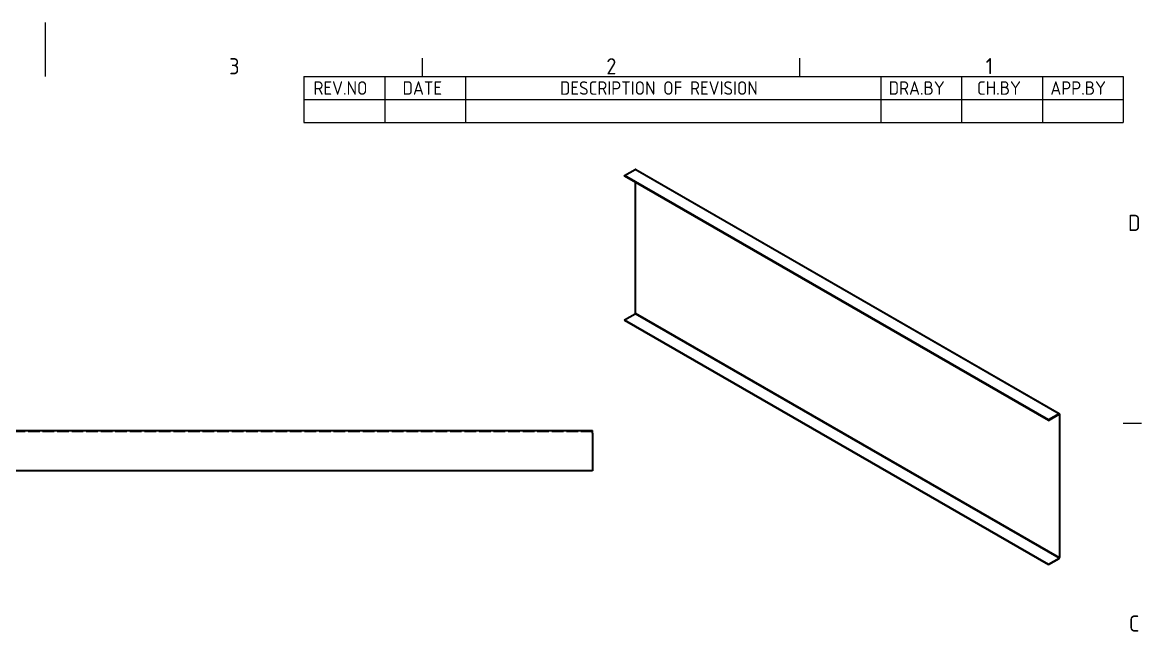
# Model space of a CAD drawing. Header units: millimetres. Extents: x 0 to 840, y 0 to 594.
# Drawn here: x 411.6 to 826.8, y 368.2 to 594 of the extents above; entities that cross this region are included whole.
import ezdxf

# ---------------------------------------------------------------- set-up
doc = ezdxf.new("R2010")
doc.units = ezdxf.units.MM
doc.header["$LTSCALE"] = 2
doc.linetypes.add('DASHED', pattern=[0.2067, 0.1654, -0.0413])
doc.layers.get('0').update_dxf_attribs({"color": 3, "lineweight": 25})
for name, color, linetype, lineweight in [('가려진 것(ISO)', 2, 'DASHED', 18), ('가시적인 것(ISO)', 3, 'Continuous', 40), ('가시적인 좁은 것(ISO)', 3, 'Continuous', 35), ('경계(ISO)', 7, 'Continuous', 25), ('기호(ISO)', 5, 'Continuous', 25)]:
    doc.layers.add(name, color=color, linetype=linetype, lineweight=lineweight)
doc.styles.add('ISO ProportionalPSTEK', font='isocp.shx')
doc.styles.add('문자 텍스트_PSTEK_POSCO', font='isocp.shx')

# ---------------------------------------------------------------- blocks, each defined once
blk = doc.blocks.new('경계 Default Border')
at = {"layer": '경계(ISO)'}
for p, q in [((280, 287.0000076293945), (280, 290.4000091552734)), ((350, 287.0000076293945), (350, 290.4000091552734)), ((410, 222.7499961853027), (413.4000015258789, 222.7499961853027))]:
    blk.add_line(p, q, dxfattribs=at)
at = {"layer": '경계(ISO)', "flags": 128}
blk.add_lwpolyline([(210, 297.0000076293945), (210, 287.0000076293945)], dxfattribs=at)
at = {"layer": '경계(ISO)', "color": 2, "char_height": 3.00000011920929, "attachment_point": 7, "style": '문자 텍스트_PSTEK_POSCO'}
for s, insert in [('3', (244.1685395229535, 287.3713945155963)), ('2', (314.127739416884, 287.3713945155963)), ('1', (384.4860661041481, 287.4)), ('D', (410.878270202895, 258.3463944559917)), ('C', (411.0445395201643, 184.0963944559917))]:
    blk.add_mtext(s, dxfattribs=dict(at, insert=insert))
blk = doc.blocks.new('리비전 내역')
at = {"layer": '기호(ISO)'}
for p, q in [((258, 287.0000076293945), (410, 287.0000076293945)), ((258, 287.0000076293945), (258, 282.7200076293945)), ((273, 287.0000076293945), (273, 282.7200076293945)), ((288, 287.0000076293945), (288, 282.7200076293945)), ((365, 287.0000076293945), (365, 282.7200076293945)), ((380, 287.0000076293945), (380, 282.7200076293945)), ((395, 287.0000076293945), (395, 282.7200076293945)), ((410, 287.0000076293945), (410, 282.7200076293945)), ((258, 282.7200076293945), (410, 282.7200076293945)), ((258, 282.7200076293945), (258, 278.4400076293945)), ((273, 282.7200076293945), (273, 278.4400076293945)), ((288, 282.7200076293945), (288, 278.4400076293945)), ((365, 282.7200076293945), (365, 278.4400076293945)), ((380, 282.7200076293945), (380, 278.4400076293945)), ((395, 282.7200076293945), (395, 278.4400076293945)), ((410, 282.7200076293945), (410, 278.4400076293945)), ((258, 278.4400076293945), (410, 278.4400076293945))]:
    blk.add_line(p, q, dxfattribs=at)
at = {"layer": '기호(ISO)', "color": 2, "char_height": 2.5, "attachment_point": 7, "style": 'ISO ProportionalPSTEK'}
for s, insert in [('REV.NO', (259.7871163682308, 283.5831900503393)), ('DATE', (276.3142317728366, 283.5831900503393)), ('DESCRIPTION OF REVISION', (305.5070204333629, 283.5831900503393)), ('DRA.BY', (366.4757339553204, 283.5831900503393)), ('CH.BY', (382.8642915086117, 283.5831900503393)), ('APP.BY', (396.4777339604404, 283.5831900503393))]:
    blk.add_mtext(s, dxfattribs=dict(at, insert=insert))

msp = doc.modelspace()

# ---------------------------------------------------------------- linework, layer by layer
at = {"layer": '가려진 것(ISO)', "ltscale": 13.05771255493164}
msp.add_line((623.1381881451888, 442.2653694112952), (67.13818814518874, 442.265369411295), dxfattribs=at)
at = {"layer": '가시적인 것(ISO)'}
for p, q in [((634.9696811825664, 537.213276190052), (638.9294791572106, 539.4935721872896)), ((634.9696811825664, 537.0497667650836), (634.9696811825664, 537.213276190052)), ((792.2302293184781, 446.6529494426504), (634.9696811825664, 537.213276190052)), ((792.2302293184781, 446.4894400176819), (634.9696811825664, 537.0497667650836)), ((639.1290920418443, 539.5131867118106), (796.3896401777558, 448.952859964409)), ((639.0709005134479, 486.2709387903145), (639.0709005134479, 534.688031625089)), ((634.9696811825664, 483.7456942253501), (638.9294791572105, 486.0259902225874)), ((634.9696811825664, 483.7456942253501), (792.2302293184781, 393.1853674779484)), ((634.9696811825664, 483.7456942253501), (634.9696811825664, 483.5821848003816)), ((634.9696811825664, 483.5821848003816), (792.2302293184781, 393.02185805298)), ((796.1900272931222, 448.9332454398879), (792.2302293184781, 446.6529494426504)), ((792.2302293184781, 446.4894400176819), (796.1900272931222, 448.7697360149194)), ((796.3314486493595, 448.6876657327093), (796.3314486493595, 395.7106120429128)), ((796.4728700055967, 395.7920511856713), (796.4728700055967, 448.7691048754678)), ((792.2302293184781, 446.4894400176819), (792.2302293184781, 446.6529494426504)), ((67.13818814518874, 442.7653694112951), (623.1381881451888, 442.7653694112951)), ((623.1381881451887, 441.7653694112955), (623.1381881451887, 442.7653694112951)), ((623.1381881451887, 441.7653694112955), (623.1381881451887, 427.7653694112955)), ((623.1381881451887, 427.7653694112955), (67.13818814518874, 427.7653694112954)), ((792.2302293184781, 393.1853674779484), (796.1900272931222, 395.4656634751858)), ((792.2302293184781, 393.02185805298), (796.1900272931222, 395.3021540502173)), ((792.2302293184781, 393.1853674779484), (792.2302293184781, 393.02185805298))]:
    msp.add_line(p, q, dxfattribs=at)
for centre, major_axis, ratio, start_param, end_param in [((638.9294791572105, 539.1665533373525), (0.1996128846336935, 0.3466333744581568), 0.5780931159156389, 0, 0.783464454974415), ((638.9294791572106, 486.189499647556), (0.09980644231682399, 0.1733166872290629), 0.5780931159156388, 3.925057108564036, 5.495853435358965), ((796.1900272931222, 448.6062265899508), (0.199612884633679, 0.3466333744581316), 0.578093115915639, 5.495853435359137, 7.066649762154001), ((796.1900272931222, 448.6062265899509), (0.09980644231683793, 0.173316687229063), 0.5780931159156389, 5.495853435359137, 7.066649762154001), ((796.1900272931222, 395.6291729001543), (0.199612884633648, 0.3466333744581256), 0.5780931159156389, 3.925057108564036, 5.495853435358748), ((796.1900272931222, 395.6291729001543), (0.09980644231682757, 0.173316687229069), 0.578093115915639, 3.925057108564036, 5.495853435358965)]:
    msp.add_ellipse(centre, major_axis=major_axis, ratio=ratio, start_param=start_param, end_param=end_param, dxfattribs=at)
at = {"layer": '가시적인 좁은 것(ISO)'}
for p, q in [((796.1900272931222, 448.9332454398879), (638.9294791572106, 539.4935721872896)), ((796.1900272931222, 395.4656634751858), (638.9294791572105, 486.0259902225874)), ((639.0709005134479, 486.2709387903145), (796.3314486493595, 395.7106120429128)), ((796.3314486493595, 448.6876657327093), (796.1894792974397, 448.7694204451936)), ((796.1900272931222, 448.7697360149194), (796.1900272931222, 448.9332454398879)), ((796.4728700055967, 448.7691048754678), (796.3314486493595, 448.6876657327093)), ((796.1900272931222, 395.3021540502173), (796.1900272931222, 395.4656634751858)), ((796.3314486493595, 395.7106120429128), (796.4728700055967, 395.7920511856713))]:
    msp.add_line(p, q, dxfattribs=at)

# ---------------------------------------------------------------- block references
at = {"xscale": 2, "yscale": 2, "zscale": 2}
msp.add_blockref('경계 Default Border', (0, 0), dxfattribs=at)
at = {"layer": '기호(ISO)', "xscale": 2, "yscale": 2, "zscale": 2}
msp.add_blockref('리비전 내역', (0, 0), dxfattribs=at)

doc.saveas('drawing.dxf')
